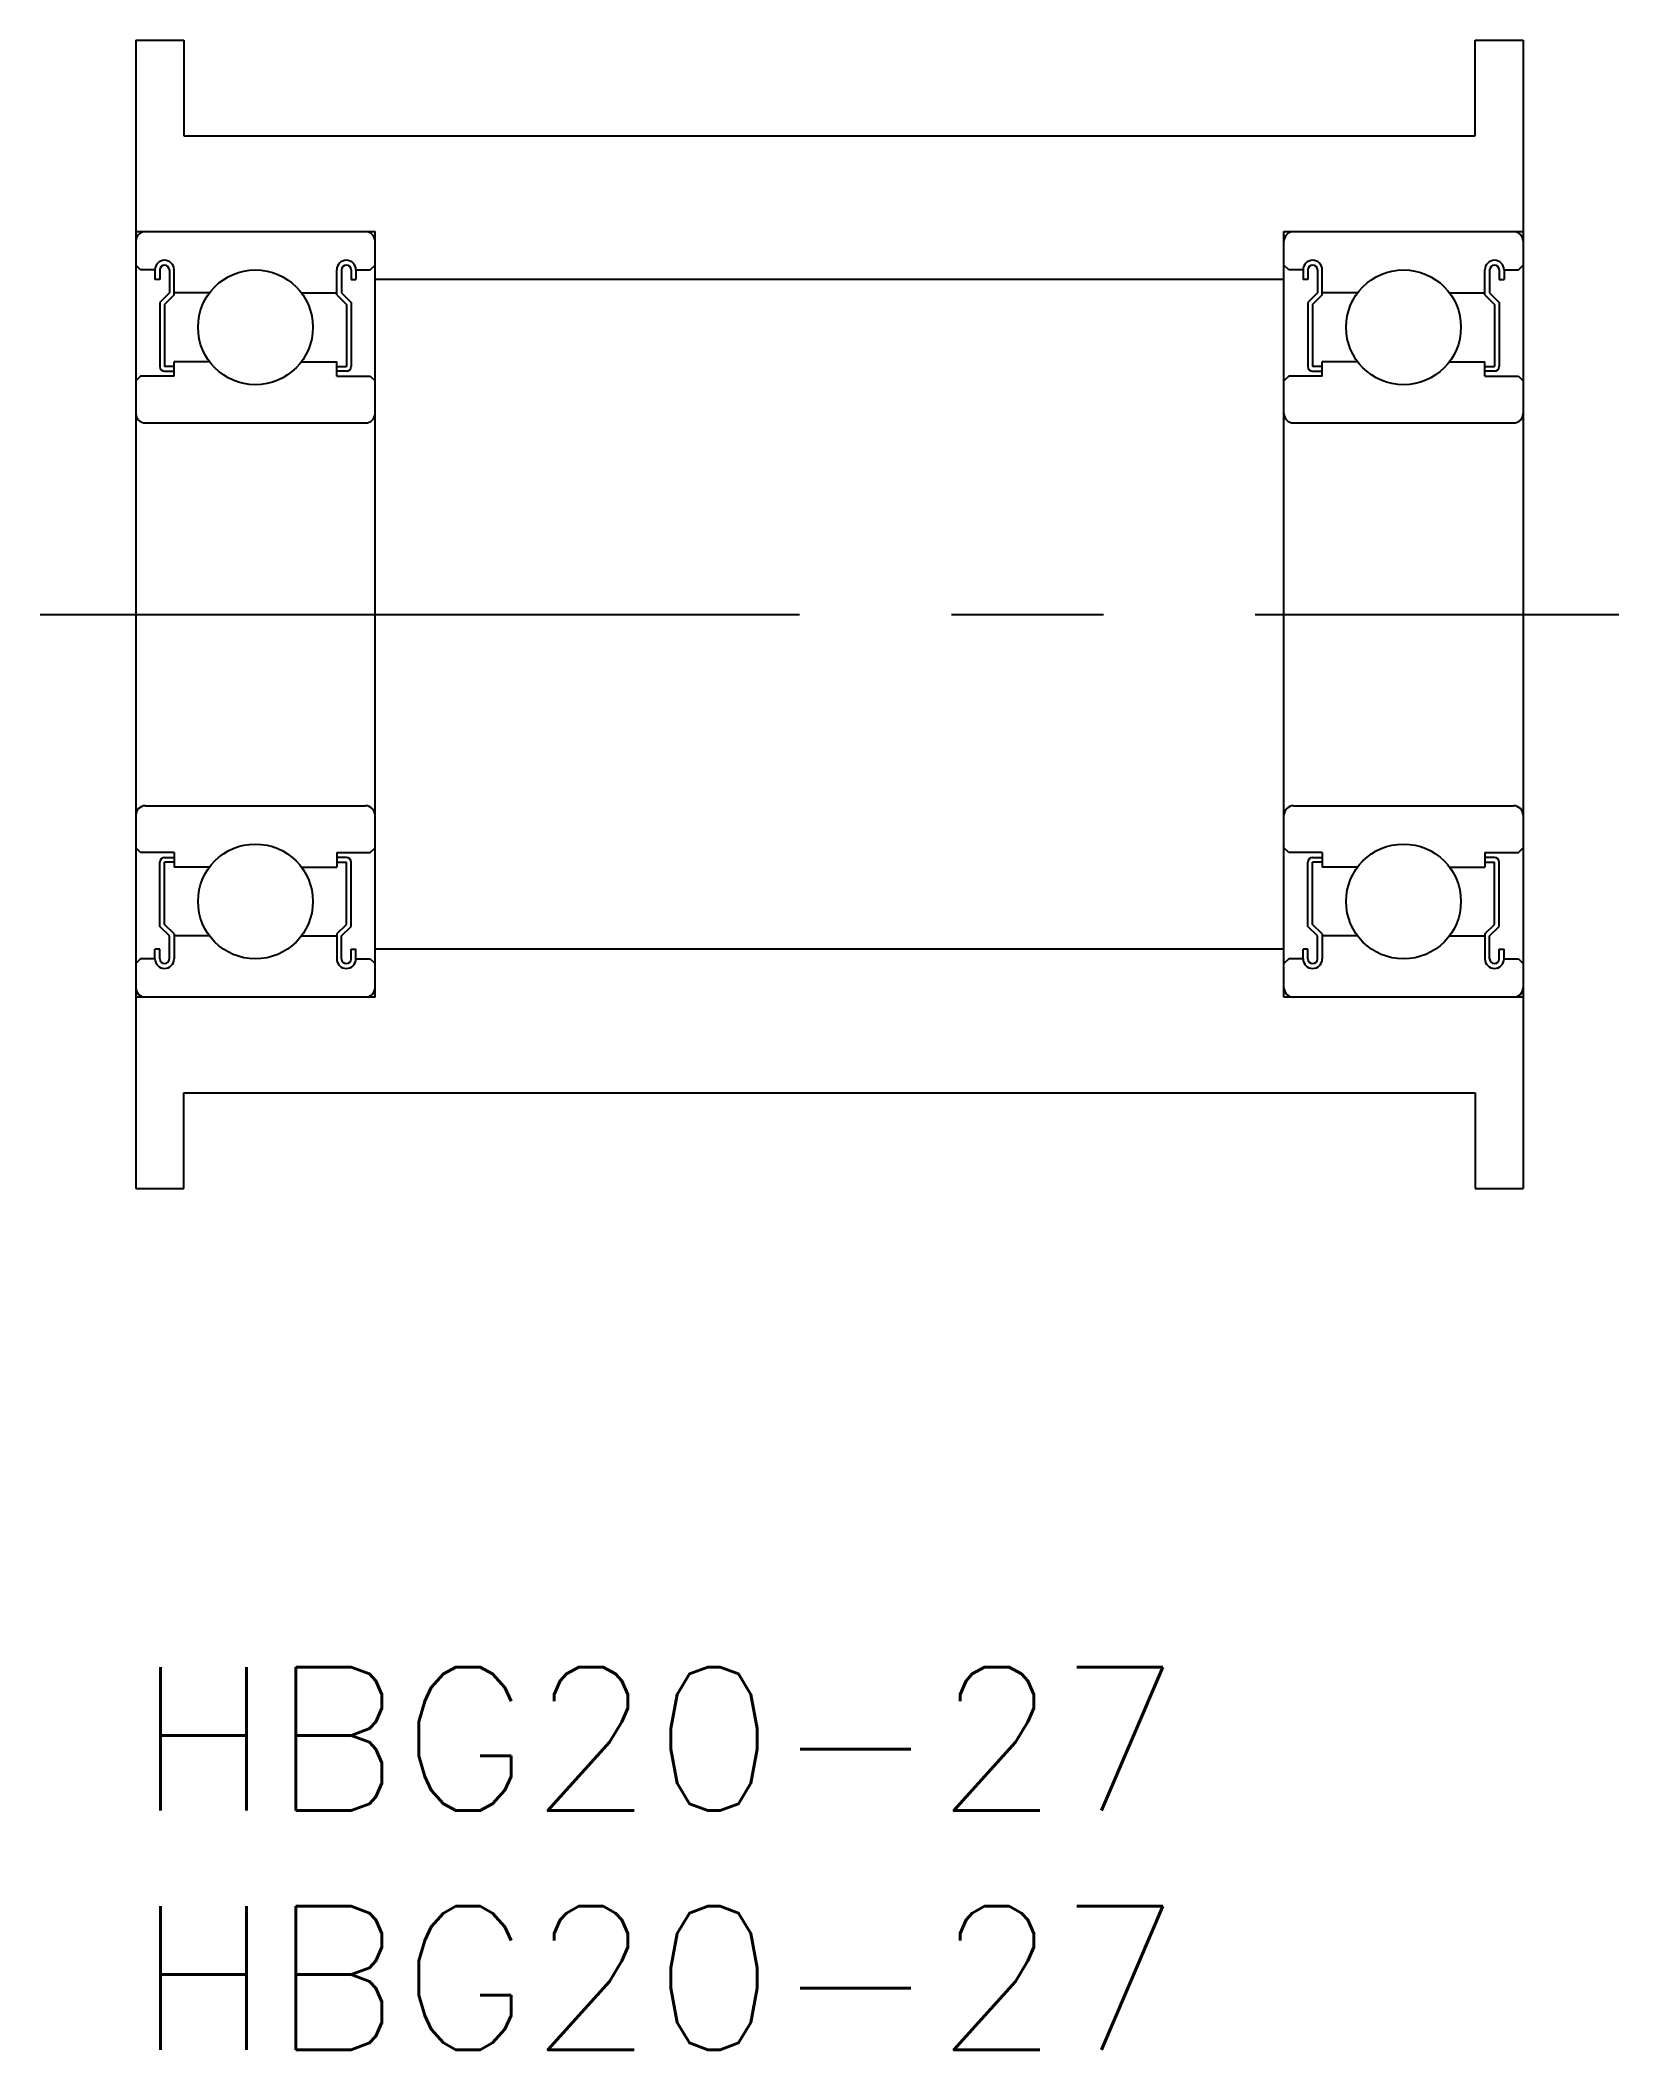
# Model space of a CAD drawing. Extents: x -2 to 31, y -8 to 34.
import ezdxf

# ---------------------------------------------------------------- set-up
doc = ezdxf.new("R2010")
doc.units = 0
doc.header["$LTSCALE"] = 0.5
doc.linetypes.add('CENTER', pattern=[50.8, 31.75, -6.35, 6.35, -6.35])
for name, color, linetype in [('MSM_CENTER', 1, 'CENTER'), ('MSM_CONTINUOUS', 7, 'CONTINUOUS'), ('MSM_PART_NUMBER', 7, 'CONTINUOUS')]:
    doc.layers.add(name, color=color, linetype=linetype)
doc.styles.get("Standard").update_dxf_attribs({"font": 'txt.shx', "height": 3, "bigfont": 'bigfont.shx'})

# ---------------------------------------------------------------- blocks, each defined once
blk = doc.blocks.new('*U2')
at = {"layer": 'MSM_PART_NUMBER'}
blk.add_text('HBG20-27', height=3, dxfattribs=at).set_placement((0, -3))
blk = doc.blocks.new('*U3')
at = {"layer": 'MSM_PART_NUMBER'}
blk.add_text('HBG20-27', height=3, dxfattribs=at).set_placement((0, -8))

msp = doc.modelspace()

# ---------------------------------------------------------------- linework, layer by layer
at = {"layer": 'MSM_CENTER'}
msp.add_line((-2, 22), (31, 22), dxfattribs=at)
at = {"layer": 'MSM_CONTINUOUS'}
for p, q in [((0, 34), (1, 34)), ((0, 34), (0, 10)), ((1, 34), (1, 32)), ((28, 32), (28, 34)), ((28, 34), (29, 34)), ((29, 34), (29, 10)), ((1, 32), (28, 32)), ((0, 30), (5, 30)), ((5, 14), (5, 30)), ((24, 30), (29, 30)), ((24, 14), (24, 30)), ((0.1, 29.2), (0, 29.3)), ((0.4, 29.2), (0.1, 29.2)), ((0.4, 29.2), (0.4, 29)), ((0.5, 29), (0.4, 29)), ((0.5, 29.2), (0.5, 29)), ((0.7, 29.2), (0.7, 28.72)), ((0.8, 28.679), (0.8, 29.2)), ((4.2, 28.679), (4.2, 29.2)), ((4.3, 29.2), (4.3, 28.72)), ((4.5, 29.2), (4.5, 29)), ((4.5, 29), (4.6, 29)), ((4.6, 29.2), (4.6, 29)), ((4.6, 29.2), (4.9, 29.2)), ((4.9, 29.2), (5, 29.3)), ((24, 29), (5, 29)), ((24.1, 29.2), (24, 29.3)), ((24.4, 29.2), (24.1, 29.2)), ((24.4, 29.2), (24.4, 29)), ((24.5, 29), (24.4, 29)), ((24.5, 29.2), (24.5, 29)), ((24.7, 29.2), (24.7, 28.72)), ((24.8, 28.679), (24.8, 29.2)), ((28.2, 28.679), (28.2, 29.2)), ((28.3, 29.2), (28.3, 28.72)), ((28.5, 29.2), (28.5, 29)), ((28.5, 29), (28.6, 29)), ((28.6, 29.2), (28.6, 29)), ((28.6, 29.2), (28.9, 29.2)), ((28.9, 29.2), (29, 29.3)), ((0.7, 28.72), (0.5, 28.52)), ((0.8, 28.679), (0.6, 28.479)), ((1.54, 28.72), (0.8, 28.72)), ((3.46, 28.72), (4.2, 28.72)), ((4.2, 28.679), (4.4, 28.479)), ((4.3, 28.72), (4.5, 28.52)), ((24.7, 28.72), (24.5, 28.52)), ((24.8, 28.679), (24.6, 28.479)), ((25.54, 28.72), (24.8, 28.72)), ((27.46, 28.72), (28.2, 28.72)), ((28.2, 28.679), (28.4, 28.479)), ((28.3, 28.72), (28.5, 28.52)), ((0.5, 28.52), (0.5, 27.18)), ((0.6, 28.479), (0.6, 27.18)), ((4.4, 28.479), (4.4, 27.18)), ((4.5, 28.52), (4.5, 27.18)), ((24.5, 28.52), (24.5, 27.18)), ((24.6, 28.479), (24.6, 27.18)), ((28.4, 28.479), (28.4, 27.18)), ((28.5, 28.52), (28.5, 27.18)), ((0.1, 26.98), (0, 26.88)), ((0.8, 26.98), (0.1, 26.98)), ((0.8, 27.18), (0.6, 27.18)), ((0.6, 27.08), (0.8, 27.08)), ((1.54, 27.28), (0.8, 27.28)), ((0.8, 26.98), (0.8, 27.28)), ((3.46, 27.28), (4.2, 27.28)), ((4.2, 26.98), (4.2, 27.28)), ((4.2, 27.18), (4.4, 27.18)), ((4.4, 27.08), (4.2, 27.08)), ((4.2, 26.98), (4.9, 26.98)), ((4.9, 26.98), (5, 26.88)), ((24.1, 26.98), (24, 26.88)), ((24.8, 26.98), (24.1, 26.98)), ((24.8, 27.18), (24.6, 27.18)), ((24.6, 27.08), (24.8, 27.08)), ((25.54, 27.28), (24.8, 27.28)), ((24.8, 26.98), (24.8, 27.28)), ((27.46, 27.28), (28.2, 27.28)), ((28.2, 26.98), (28.2, 27.28)), ((28.2, 27.18), (28.4, 27.18)), ((28.4, 27.08), (28.2, 27.08)), ((28.2, 26.98), (28.9, 26.98)), ((28.9, 26.98), (29, 26.88)), ((0.2, 26), (4.8, 26)), ((24.2, 26), (28.8, 26)), ((0.2, 18), (4.8, 18)), ((24.2, 18), (28.8, 18)), ((0.1, 17.02), (0, 17.12)), ((0.8, 17.02), (0.1, 17.02)), ((0.5, 15.48), (0.5, 16.82)), ((0.6, 16.92), (0.8, 16.92)), ((0.6, 15.521), (0.6, 16.82)), ((0.8, 16.82), (0.6, 16.82)), ((0.8, 17.02), (0.8, 16.72)), ((4.2, 17.02), (4.9, 17.02)), ((4.2, 17.02), (4.2, 16.72)), ((4.4, 16.92), (4.2, 16.92)), ((4.2, 16.82), (4.4, 16.82)), ((4.4, 15.521), (4.4, 16.82)), ((4.5, 15.48), (4.5, 16.82)), ((4.9, 17.02), (5, 17.12)), ((24.1, 17.02), (24, 17.12)), ((24.8, 17.02), (24.1, 17.02)), ((24.5, 15.48), (24.5, 16.82)), ((24.6, 16.92), (24.8, 16.92)), ((24.6, 15.521), (24.6, 16.82)), ((24.8, 16.82), (24.6, 16.82)), ((24.8, 17.02), (24.8, 16.72)), ((28.2, 17.02), (28.9, 17.02)), ((28.2, 17.02), (28.2, 16.72)), ((28.4, 16.92), (28.2, 16.92)), ((28.2, 16.82), (28.4, 16.82)), ((28.4, 15.521), (28.4, 16.82)), ((28.5, 15.48), (28.5, 16.82)), ((28.9, 17.02), (29, 17.12)), ((1.54, 16.72), (0.8, 16.72)), ((3.46, 16.72), (4.2, 16.72)), ((25.54, 16.72), (24.8, 16.72)), ((27.46, 16.72), (28.2, 16.72)), ((0.7, 15.28), (0.5, 15.48)), ((0.8, 15.321), (0.6, 15.521)), ((0.7, 14.8), (0.7, 15.28)), ((0.8, 15.321), (0.8, 14.8)), ((1.54, 15.28), (0.8, 15.28)), ((3.46, 15.28), (4.2, 15.28)), ((4.2, 15.321), (4.4, 15.521)), ((4.2, 15.321), (4.2, 14.8)), ((4.3, 15.28), (4.5, 15.48)), ((4.3, 14.8), (4.3, 15.28)), ((24.7, 15.28), (24.5, 15.48)), ((24.8, 15.321), (24.6, 15.521)), ((24.7, 14.8), (24.7, 15.28)), ((24.8, 15.321), (24.8, 14.8)), ((25.54, 15.28), (24.8, 15.28)), ((27.46, 15.28), (28.2, 15.28)), ((28.2, 15.321), (28.4, 15.521)), ((28.2, 15.321), (28.2, 14.8)), ((28.3, 15.28), (28.5, 15.48)), ((28.3, 14.8), (28.3, 15.28)), ((0.1, 14.8), (0, 14.7)), ((0.4, 14.8), (0.1, 14.8)), ((0.4, 14.8), (0.4, 15)), ((0.5, 15), (0.4, 15)), ((0.5, 14.8), (0.5, 15)), ((4.5, 14.8), (4.5, 15)), ((4.5, 15), (4.6, 15)), ((4.6, 14.8), (4.6, 15)), ((4.6, 14.8), (4.9, 14.8)), ((4.9, 14.8), (5, 14.7)), ((24, 15), (5, 15)), ((24.1, 14.8), (24, 14.7)), ((24.4, 14.8), (24.1, 14.8)), ((24.4, 14.8), (24.4, 15)), ((24.5, 15), (24.4, 15)), ((24.5, 14.8), (24.5, 15)), ((28.5, 14.8), (28.5, 15)), ((28.5, 15), (28.6, 15)), ((28.6, 14.8), (28.6, 15)), ((28.6, 14.8), (28.9, 14.8)), ((28.9, 14.8), (29, 14.7)), ((29, 14.944), (29, 14.2)), ((5, 14), (0, 14)), ((29, 14), (24, 14)), ((1, 12), (28, 12)), ((1, 10), (1, 12)), ((28, 12), (28, 10)), ((0, 10), (1, 10)), ((28, 10), (29, 10))]:
    msp.add_line(p, q, dxfattribs=at)
for centre in [(2.5, 28), (26.5, 28), (2.5, 16), (26.5, 16)]:
    msp.add_circle(centre, 1.2, dxfattribs=at)
for centre, radius, start, end in [((0.2, 29.8), 0.2, 90, 180), ((4.8, 29.8), 0.2, 0, 90), ((24.2, 29.8), 0.2, 90, 180), ((28.8, 29.8), 0.2, 0, 90), ((0.6, 29.2), 0.2, 0, 180), ((4.4, 29.2), 0.2, 0, 180), ((24.6, 29.2), 0.2, 0, 180), ((28.4, 29.2), 0.2, 0, 180), ((0.6, 29.2), 0.1, 0, 180), ((4.4, 29.2), 0.1, 0, 180), ((24.6, 29.2), 0.1, 0, 180), ((28.4, 29.2), 0.1, 0, 180), ((0.6, 27.18), 0.1, 180, 270), ((4.4, 27.18), 0.1, 270, 0), ((24.6, 27.18), 0.1, 180, 270), ((28.4, 27.18), 0.1, 270, 0), ((0.2, 26.2), 0.2, 180, 270), ((4.8, 26.2), 0.2, 270, 0), ((24.2, 26.2), 0.2, 180, 270), ((28.8, 26.2), 0.2, 270, 0), ((0.2, 17.8), 0.2, 90, 180), ((4.8, 17.8), 0.2, 0, 90), ((24.2, 17.8), 0.2, 90, 180), ((28.8, 17.8), 0.2, 0, 90), ((0.6, 16.82), 0.1, 90, 180), ((4.4, 16.82), 0.1, 360, 90), ((24.6, 16.82), 0.1, 90, 180), ((28.4, 16.82), 0.1, 360, 90), ((0.6, 14.8), 0.2, 180, 0), ((0.6, 14.8), 0.1, 180, 0), ((4.4, 14.8), 0.2, 180, 0), ((4.4, 14.8), 0.1, 180, 0), ((24.6, 14.8), 0.2, 180, 0), ((24.6, 14.8), 0.1, 180, 0), ((28.4, 14.8), 0.2, 180, 0), ((28.4, 14.8), 0.1, 180, 0), ((0.2, 14.2), 0.2, 180, 270), ((4.8, 14.2), 0.2, 270, 0), ((24.2, 14.2), 0.2, 180, 270), ((28.8, 14.2), 0.2, 270, 0)]:
    msp.add_arc(centre, radius, start, end, dxfattribs=at)

# ---------------------------------------------------------------- block references
for name in ['*U2', '*U3']:
    msp.add_blockref(name, (0, 0), dxfattribs=at)

doc.saveas('drawing.dxf')
